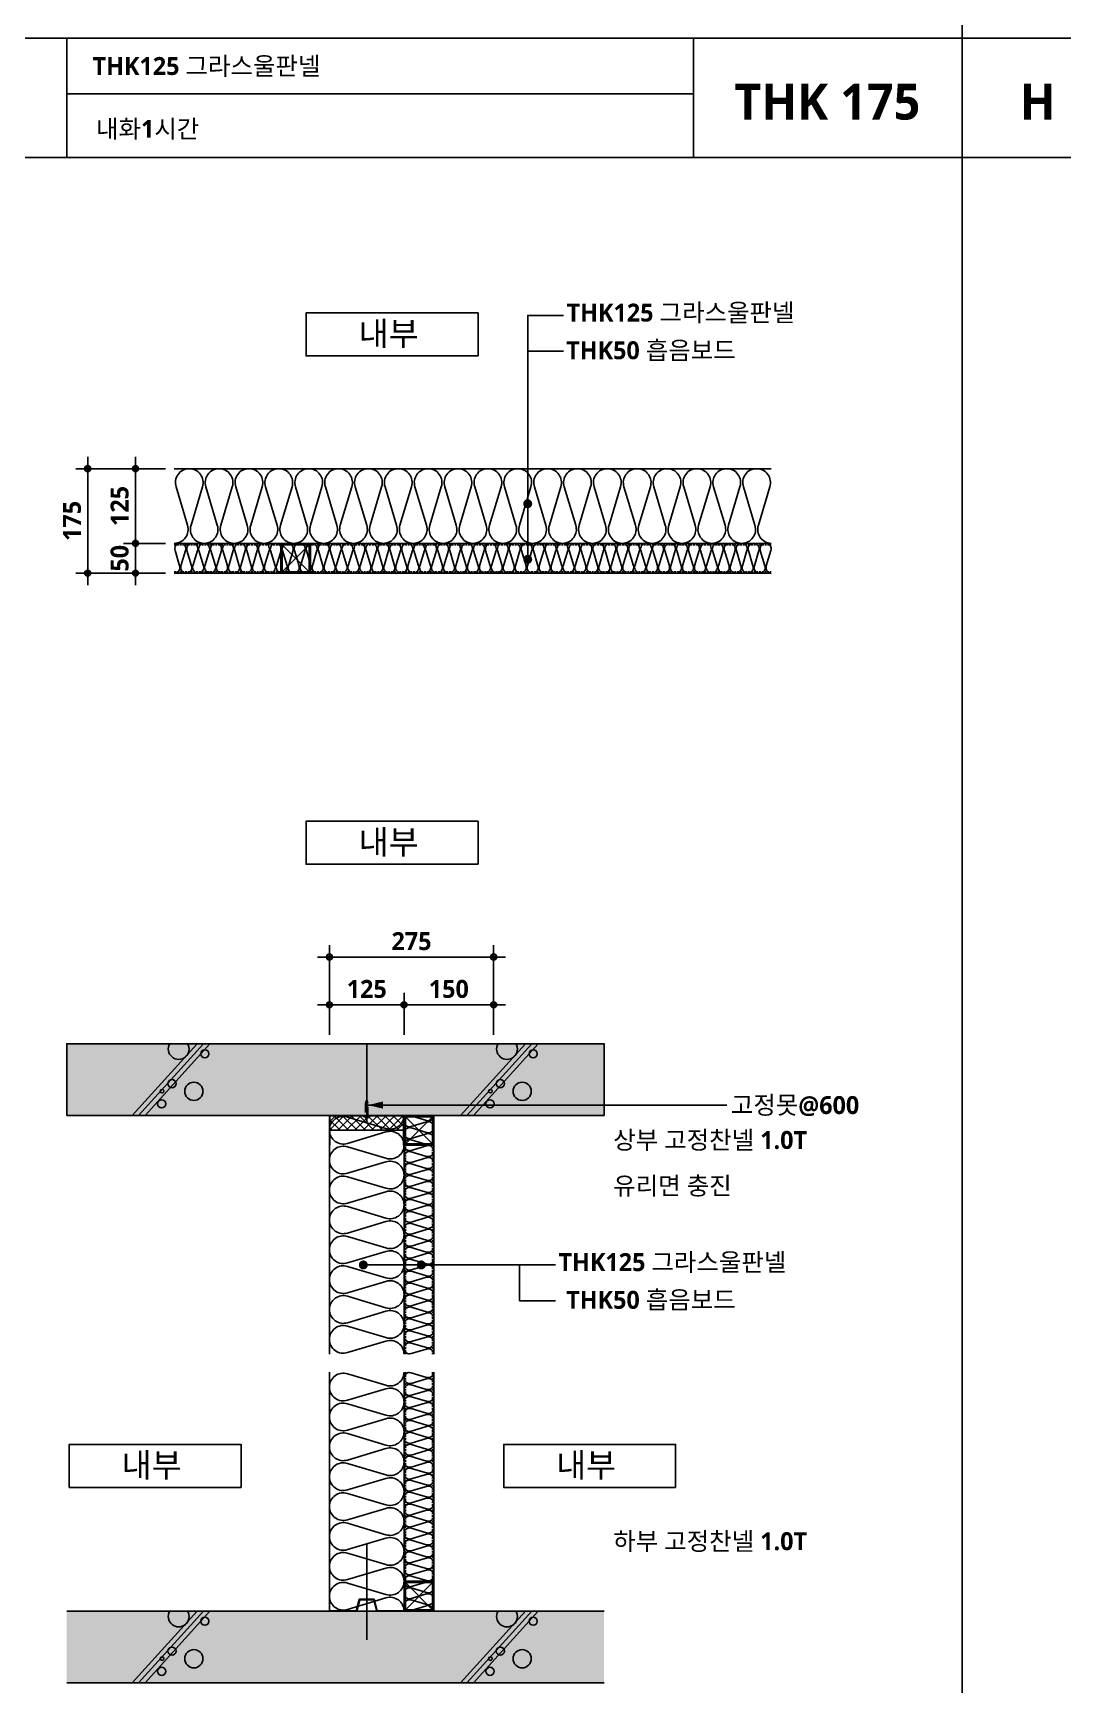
# Model space of a CAD drawing. Extents: x 200 to 24872, y 200 to 5740.
# Drawn here: x 3989 to 5714, y 200 to 2978 of the extents above; entities that cross this region are included whole.
import ezdxf
from ezdxf.enums import TextEntityAlignment as Align

# ---------------------------------------------------------------- set-up
doc = ezdxf.new("R2010")
doc.units = 0
doc.header["$LTSCALE"] = 10
doc.header["$MEASUREMENT"] = 0
doc.header["$PDSIZE"] = -2
doc.linetypes.add('CENTER', pattern=[32.5, 30, -1, 0.5, -1])
doc.linetypes.add('HID', pattern=[2.3, 1.5, -0.8])
doc.layers.get('0').update_dxf_attribs({"linetype": 'CONTINUOUS'})
doc.layers.get('Defpoints').update_dxf_attribs({"color": 143, "linetype": 'CONTINUOUS'})
for name, color, linetype in [('A-253', 253, 'CONTINUOUS'), ('A-ANNO-GRA1', 7, 'CONTINUOUS'), ('A-ANNO-LEAD', 4, 'CONTINUOUS'), ('A-ANNO-TEXT1', 7, 'CONTINUOUS'), ('A-CON', 2, 'CONTINUOUS'), ('A-DIM', 7, 'CONTINUOUS'), ('A-ELE9', 9, 'CONTINUOUS'), ('A-HAT', 8, 'CONTINUOUS'), ('A-insul', 251, 'CONTINUOUS'), ('A-LEADER', 7, 'CONTINUOUS'), ('A-ST-AXIS-BUB', 7, 'CONTINUOUS'), ('A-ST-AXIS-DIM', 7, 'CONTINUOUS'), ('A-STEEL', 7, 'CONTINUOUS'), ('A-WALL-GW', 4, 'CONTINUOUS'), ('CHAN', 3, 'CONTINUOUS'), ('G-AXIS-LINE-1', 1, 'CENTER'), ('HT', 8, 'CONTINUOUS'), ('나사못', 8, 'CONTINUOUS')]:
    doc.layers.add(name, color=color, linetype=linetype)
doc.layers.add('A-TEXT-DP', color=181, linetype='CONTINUOUS', plot=False)
doc.styles.add('2020음성 1차', font='NanumGothicBold.ttf')
doc.dimstyles.new('RI-DOT-150', dxfattribs={"dimscale": 150, "dimtxt": 3, "dimasz": 1, "dimexe": 2, "dimexo": 2, "dimgap": 1, "dimtad": 1, "dimdec": 0, "dimzin": 9, "dimdsep": 46, "dimtxsty": '2020음성 1차', "dimcen": 0, "dimclrd": 256, "dimclre": 256, "dimclrt": 3, "dimadec": 0, "dimazin": 0, "dimtm": 1e-09, "dimtfac": 1, "dimtdec": 0, "dimtix": 1, "dimtmove": 2, "dimatfit": 3, "dimfxl": 1.25, "dimtolj": 1, "dimtzin": 0, "dimlwd": -1, "dimlwe": -1, "dimarcsym": 0})

# ---------------------------------------------------------------- blocks, each defined once
blk = doc.blocks.new('222')
at = {"layer": 'HT'}
for p, q in [((9529.3, 4310.3), (9583.7, 4370.3)), ((9540.1, 4310.3), (9594.5, 4370.3))]:
    blk.add_line(p, q, dxfattribs=at)
at = {"layer": 'HT', "color": 4}
blk.add_line((9534.7, 4310.3), (9589.1, 4370.3), dxfattribs=at)
at = {"layer": 'HT'}
for centre, radius in [((9569.8, 4360.6), 3.41), ((9542.8, 4350.1), 7.63), ((9569.4, 4350), 1.53), ((9561.1, 4343.7), 3.41), ((9533.6, 4318.7), 3.41)]:
    blk.add_circle(centre, radius, dxfattribs=at)
blk.add_arc((9555.5, 4314.7), 8.7, 329.3752, 210.6248, dxfattribs=at)
blk = doc.blocks.new('각-50X50')
at = {"layer": 'A-STEEL', "color": 1}
for p, q in [((-45.4, 0), (0, 45.4)), ((-45.4, 45.4), (0, 0))]:
    blk.add_line(p, q, dxfattribs=at)
at = {"layer": 'A-STEEL'}
blk.add_lwpolyline([(-47.7, -2.3), (2.3, -2.3), (2.3, 47.7), (-47.7, 47.7)], close=True, dxfattribs=at)
at = {"layer": 'A-STEEL', "color": 251}
blk.add_lwpolyline([(-45.4, 0), (0, 0), (0, 45.4), (-45.4, 45.4)], close=True, dxfattribs=at)
blk = doc.blocks.new('DIMDOT')
at = {"layer": 'A-DIM', "color": 7, "linetype": 'Continuous'}
blk.add_line((-2, 0), (2, 0), dxfattribs=at)
for radius in [0.5, 0.25]:
    blk.add_circle((0, 0), radius, dxfattribs=at)
blk = doc.blocks.new('*D52')
at = {"layer": 'A-ST-AXIS-DIM'}
for p, q in [((4485, 1301.7), (4485, 1451.7)), ((4760, 1301.7), (4760, 1451.7)), ((4495, 1431.7), (4750, 1431.7))]:
    blk.add_line(p, q, dxfattribs=at)
at = {"layer": 'Defpoints', "color": 0}
for p in [(4760, 1431.7), (4485, 1286.7), (4760, 1286.7)]:
    blk.add_point(p, dxfattribs=at)
at = {"layer": 'A-ST-AXIS-DIM', "linetype": 'ByBlock', "xscale": 10, "yscale": 10, "zscale": 10, "rotation": 180}
blk.add_blockref('DIMDOT', (4485, 1431.7), dxfattribs=at)
at = {"layer": 'A-ST-AXIS-DIM', "linetype": 'ByBlock', "xscale": 10, "yscale": 10, "zscale": 10}
blk.add_blockref('DIMDOT', (4760, 1431.7), dxfattribs=at)
at = {"layer": 'A-ST-AXIS-DIM', "color": 3, "ltscale": 10, "insert": (4622.5, 1458.2), "char_height": 30, "attachment_point": 5, "style": '2020음성 1차'}
blk.add_mtext('\\A1;275', dxfattribs=at)
blk = doc.blocks.new('*D53')
at = {"layer": 'A-ST-AXIS-DIM'}
for p, q in [((4485, 1301.7), (4485, 1371.7)), ((4610, 1301.7), (4610, 1371.7)), ((4600, 1351.7), (4495, 1351.7))]:
    blk.add_line(p, q, dxfattribs=at)
at = {"layer": 'Defpoints', "color": 0}
for p in [(4485, 1351.7), (4485, 1286.7), (4610, 1286.7)]:
    blk.add_point(p, dxfattribs=at)
at = {"layer": 'A-ST-AXIS-DIM', "linetype": 'ByBlock', "xscale": 10, "yscale": 10, "zscale": 10, "rotation": 180}
blk.add_blockref('DIMDOT', (4485, 1351.7), dxfattribs=at)
at = {"layer": 'A-ST-AXIS-DIM', "linetype": 'ByBlock', "xscale": 10, "yscale": 10, "zscale": 10}
blk.add_blockref('DIMDOT', (4610, 1351.7), dxfattribs=at)
at = {"layer": 'A-ST-AXIS-DIM', "color": 3, "ltscale": 10, "insert": (4547.5, 1378.2), "char_height": 30, "attachment_point": 5, "style": '2020음성 1차'}
blk.add_mtext('\\A1;125', dxfattribs=at)
blk = doc.blocks.new('*D54')
at = {"layer": 'A-ST-AXIS-DIM'}
for p, q in [((4610, 1301.7), (4610, 1371.7)), ((4760, 1301.7), (4760, 1371.7)), ((4750, 1351.7), (4620, 1351.7))]:
    blk.add_line(p, q, dxfattribs=at)
at = {"layer": 'Defpoints', "color": 0}
for p in [(4610, 1351.7), (4610, 1286.7), (4760, 1286.7)]:
    blk.add_point(p, dxfattribs=at)
at = {"layer": 'A-ST-AXIS-DIM', "linetype": 'ByBlock', "xscale": 10, "yscale": 10, "zscale": 10, "rotation": 180}
blk.add_blockref('DIMDOT', (4610, 1351.7), dxfattribs=at)
at = {"layer": 'A-ST-AXIS-DIM', "linetype": 'ByBlock', "xscale": 10, "yscale": 10, "zscale": 10}
blk.add_blockref('DIMDOT', (4760, 1351.7), dxfattribs=at)
at = {"layer": 'A-ST-AXIS-DIM', "color": 3, "ltscale": 10, "insert": (4685, 1378.2), "char_height": 30, "attachment_point": 5, "style": '2020음성 1차'}
blk.add_mtext('\\A1;150', dxfattribs=at)
blk = doc.blocks.new('*D49')
at = {"layer": 'A-ST-AXIS-DIM'}
for p, q in [((4210.1, 2249.3), (4060.1, 2249.3)), ((4080.1, 2239.3), (4080.1, 2084.3)), ((4210.1, 2074.3), (4060.1, 2074.3))]:
    blk.add_line(p, q, dxfattribs=at)
at = {"layer": 'Defpoints', "color": 0}
for p in [(4225.1, 2249.3), (4080.1, 2074.3), (4225.1, 2074.3)]:
    blk.add_point(p, dxfattribs=at)
at = {"layer": 'A-ST-AXIS-DIM', "linetype": 'ByBlock', "xscale": 10, "yscale": 10, "zscale": 10}
for p, rotation in [((4080.1, 2249.3), 90), ((4080.1, 2074.3), 270)]:
    blk.add_blockref('DIMDOT', p, dxfattribs=dict(at, rotation=rotation))
at = {"layer": 'A-ST-AXIS-DIM', "color": 3, "ltscale": 10, "insert": (4053.8, 2161.8), "char_height": 30, "attachment_point": 5, "rotation": 90, "style": '2020음성 1차'}
blk.add_mtext('\\A1;175', dxfattribs=at)
blk = doc.blocks.new('*D50')
at = {"layer": 'A-ST-AXIS-DIM'}
for p, q in [((4210.1, 2249.3), (4140.1, 2249.3)), ((4160.1, 2134.3), (4160.1, 2239.3)), ((4210.1, 2124.3), (4140.1, 2124.3))]:
    blk.add_line(p, q, dxfattribs=at)
at = {"layer": 'Defpoints', "color": 0}
for p in [(4160.1, 2249.3), (4225.1, 2249.3), (4225.1, 2124.3)]:
    blk.add_point(p, dxfattribs=at)
at = {"layer": 'A-ST-AXIS-DIM', "linetype": 'ByBlock', "xscale": 10, "yscale": 10, "zscale": 10}
for p, rotation in [((4160.1, 2249.3), 90), ((4160.1, 2124.3), 270)]:
    blk.add_blockref('DIMDOT', p, dxfattribs=dict(at, rotation=rotation))
at = {"layer": 'A-ST-AXIS-DIM', "color": 3, "ltscale": 10, "insert": (4133.6, 2186.8), "char_height": 30, "attachment_point": 5, "rotation": 90, "style": '2020음성 1차'}
blk.add_mtext('\\A1;125', dxfattribs=at)
blk = doc.blocks.new('*D51')
at = {"layer": 'A-ST-AXIS-DIM'}
for p, q in [((4160.1, 2134.3), (4160.1, 2144.3)), ((4210.1, 2124.3), (4140.1, 2124.3)), ((4160.1, 2074.3), (4160.1, 2124.3)), ((4210.1, 2074.3), (4140.1, 2074.3)), ((4160.1, 2064.3), (4160.1, 2054.3))]:
    blk.add_line(p, q, dxfattribs=at)
at = {"layer": 'Defpoints', "color": 0}
for p in [(4160.1, 2124.3), (4225.1, 2124.3), (4225.1, 2074.3)]:
    blk.add_point(p, dxfattribs=at)
at = {"layer": 'A-ST-AXIS-DIM', "linetype": 'ByBlock', "xscale": 10, "yscale": 10, "zscale": 10}
for p, rotation in [((4160.1, 2124.3), 270), ((4160.1, 2074.3), 90)]:
    blk.add_blockref('DIMDOT', p, dxfattribs=dict(at, rotation=rotation))
at = {"layer": 'A-ST-AXIS-DIM', "color": 3, "ltscale": 10, "insert": (4133.6, 2099.3), "char_height": 30, "attachment_point": 5, "rotation": 90, "style": '2020음성 1차'}
blk.add_mtext('\\A1;50', dxfattribs=at)
blk = doc.blocks.new('SYM-DOT')
at = {"layer": 'A-LEADER', "const_width": 7.5}
blk.add_lwpolyline([(-7.1, 1.8, 1), (0.4, 1.8, 1)], format="xyb", close=True, dxfattribs=at)
blk = doc.blocks.new('나사못2')
at = {"layer": 'A-STEEL', "color": 1, "linetype": 'HID'}
blk.add_line((0, 10.6), (0, -34.6), dxfattribs=at)
at = {"layer": 'A-STEEL', "color": 8, "linetype": 'HID'}
blk.add_lwpolyline([(-6, 0), (6, 0), (6, 1), (-6, 1)], close=True, dxfattribs=at)
blk.add_lwpolyline([(-2, 0), (-2, -20.6), (0, -27), (2, -20.6), (2, 0)], dxfattribs=at)
blk.add_arc((0, -0.2), 4.08, 17.2018, 162.7982, dxfattribs=at)

msp = doc.modelspace()

# ---------------------------------------------------------------- hatches: boundary and pattern name
at = {"layer": 'A-253'}
h = msp.add_hatch(color=256, dxfattribs=at)
h.dxf.hatch_style = 1
h.paths.add_polyline_path([(4045, 1166.7), (4945, 1166.7), (4945, 1286.7), (4045, 1286.7)])
h = msp.add_hatch(color=256, dxfattribs=at)
h.dxf.hatch_style = 1
h.paths.add_polyline_path([(4045, 336.7), (4945, 336.7), (4945, 216.7), (4045, 216.7)])
at = {"layer": 'A-HAT'}
h = msp.add_hatch(dxfattribs=at)
h.set_pattern_fill('ANSI37', color=256, scale=10)
h.set_pattern_definition([(45, (-220457.928, -93354.123), (-7.0710678, 7.0710678), []), (135, (-220457.928, -93354.123), (-7.0710678, -7.0710678), [])])
h.paths.add_polyline_path([(4609.2, 1141.7), (4609.2, 1165.9), (4485.8, 1165.9), (4485.8, 1141.7)])

# ---------------------------------------------------------------- linework, layer by layer
at = {"layer": 'A-ANNO-GRA1'}
for p, q in [((5545, 200), (5545, 5733.3)), ((200, 2970), (7295, 2970)), ((4045, 2770), (4045, 2970)), ((5095, 2770), (5095, 2970)), ((4045, 2876.7), (5095, 2876.7)), ((200, 2770), (7295, 2770))]:
    msp.add_line(p, q, dxfattribs=at)
at = {"layer": 'A-ANNO-LEAD'}
for p, q in [((4877.2, 2445.9), (4817.2, 2445.9)), ((4547.5, 1183.9), (5150.7, 1183.9)), ((4803.6, 856.3), (4803.6, 916.3)), ((4863.6, 856.3), (4803.6, 856.3))]:
    msp.add_line(p, q, dxfattribs=at)
for points in [[(4817.2, 2093.8), (4817.2, 2505.9), (4877.2, 2505.9)], [(4537.9, 916.3), (4811.4, 916.3), (4863.6, 916.3)]]:
    msp.add_lwpolyline(points, dxfattribs=at)
for points in [[(4549.5, 1183.9, 0, 12, 0), (4574.7, 1183.9, 0, 0, 0)], [(4534.4, 1144.7, 0, 12, 0), (4546.7, 1122.7, 0, 0, 0), (4588.4, 1048.8, 0, 0, 0), (4928.6, 1048.8, 0, 0, 0)], [(4610, 1125.5, 0, 12, 0), (4635.2, 1125.5, 0, 0, 0), (4953.6, 1125.5, 0, 0, 0)], [(4547.1, 353.2, 0, 12, 0), (4559.4, 375.2, 0, 0, 0), (4601.1, 449.2, 0, 0, 0), (4928.6, 449.2, 0, 0, 0)]]:
    msp.add_lwpolyline(points, format="xyseb", dxfattribs=at)
at = {"layer": 'A-CON'}
for p, q in [((4045, 1166.7), (4945, 1166.7)), ((4045, 336.7), (4945, 336.7))]:
    msp.add_line(p, q, dxfattribs=at)
at = {"layer": 'A-ELE9'}
for p, q in [((5225.1, 2074.3), (4225.1, 2074.3)), ((4660, 766.7), (4660, 1166.7)), ((4660, 336.7), (4660, 736.7))]:
    msp.add_line(p, q, dxfattribs=at)
at = {"layer": 'A-insul'}
for points in [[(4225.1, 2124.3, 0.509267), (4225.1, 2124.3, 0.509267), (4247.2, 2154.6), (4228.1, 2219, -0.509267), (4250.1, 2249.3, -0.509267), (4272.2, 2219), (4253.1, 2154.6, 0.509267), (4275.1, 2124.3, 0.509267), (4297.2, 2154.6), (4278.1, 2219, -0.509267), (4300.2, 2249.3, -0.509267), (4322.2, 2219), (4303.1, 2154.6, 0.509267), (4325.2, 2124.3, 0.509267), (4347.3, 2154.6), (4328.1, 2219, -0.509267), (4350.2, 2249.3, -0.509267), (4372.3, 2219), (4353.1, 2154.6, 0.509267), (4375.2, 2124.3, 0.509267), (4397.3, 2154.6), (4378.1, 2219, -0.509267), (4400.2, 2249.3, -0.509267), (4422.3, 2219), (4403.1, 2154.6, 0.509267), (4425.2, 2124.3, 0.509267), (4447.3, 2154.6), (4428.2, 2219, -0.509267), (4450.2, 2249.3, -0.509267), (4472.3, 2219), (4453.2, 2154.6, 0.509267), (4475.2, 2124.3, 0.509267), (4497.3, 2154.6), (4478.2, 2219, -0.509267), (4500.3, 2249.3, -0.509267), (4522.3, 2219), (4503.2, 2154.6, 0.509267), (4525.3, 2124.3, 0.509267), (4547.4, 2154.6), (4528.2, 2219, -0.509267), (4550.3, 2249.3, -0.509267), (4572.4, 2219), (4553.2, 2154.6, 0.509267), (4575.3, 2124.3, 0.509267), (4597.4, 2154.6), (4578.2, 2219, -0.509267), (4600.3, 2249.3, -0.509267), (4622.4, 2219), (4603.2, 2154.6, 0.509267), (4625.3, 2124.3, 0.509267), (4647.4, 2154.6), (4628.3, 2219, -0.509267), (4650.3, 2249.3, -0.509267), (4672.4, 2219), (4653.3, 2154.6, 0.509267), (4675.3, 2124.3, 0.509267), (4697.4, 2154.6), (4678.3, 2219, -0.509267), (4700.4, 2249.3, -0.509267), (4722.4, 2219), (4703.3, 2154.6, 0.509267), (4725.4, 2124.3, 0.509267), (4747.5, 2154.6), (4728.3, 2219, -0.509267), (4750.4, 2249.3, -0.509267), (4772.5, 2219), (4753.3, 2154.6, 0.509267), (4775.4, 2124.3, 0.509267), (4797.5, 2154.6), (4778.3, 2219, -0.509267), (4800.4, 2249.3, -0.509267), (4822.5, 2219), (4803.3, 2154.6, 0.509267), (4825.4, 2124.3, 0.509267), (4847.5, 2154.6), (4828.4, 2219, -0.509267), (4850.4, 2249.3, -0.509267), (4872.5, 2219), (4853.4, 2154.6, 0.509267), (4875.4, 2124.3, 0.509267), (4897.5, 2154.6), (4878.4, 2219, -0.509267), (4900.5, 2249.3, -0.509267), (4922.5, 2219), (4903.4, 2154.6, 0.509267), (4925.5, 2124.3, 0.509267), (4947.6, 2154.6), (4928.4, 2219, -0.509267), (4950.5, 2249.3, -0.509267), (4972.6, 2219), (4953.4, 2154.6, 0.509267), (4975.5, 2124.3, 0.509267), (4997.6, 2154.6), (4978.4, 2219, -0.509267), (5000.5, 2249.3, -0.509267), (5022.6, 2219), (5003.4, 2154.6, 0.509267), (5025.5, 2124.3, 0.509267), (5047.6, 2154.6), (5028.5, 2219, -0.509267), (5050.5, 2249.3, -0.509267), (5072.6, 2219), (5053.5, 2154.6, 0.509267), (5075.5, 2124.3, 0.509267), (5097.6, 2154.6), (5078.5, 2219, -0.509267), (5100.6, 2249.3, -0.509267), (5122.6, 2219), (5103.5, 2154.6, 0.509267), (5125.6, 2124.3, 0.509267), (5147.7, 2154.6), (5128.5, 2219, -0.509267), (5150.6, 2249.3, -0.509267), (5172.7, 2219), (5153.5, 2154.6, 0.509267), (5175.6, 2124.3, 0.509267), (5197.7, 2154.6), (5178.5, 2219, -0.509267), (5200.6, 2249.3, -0.509267), (5222.7, 2219), (5203.5, 2154.6, 0.502493), (5225.1, 2124.3)], [(4228.4, 2211.8), (4228.4, 2211.8, -0.001044), (4228.4, 2211.8)], [(4225.1, 2074.3, 0.509267), (4225.1, 2074.3, 0.509267), (4234, 2086.4), (4226.3, 2112.2, -0.509267), (4235.1, 2124.3, -0.509267), (4244, 2112.2), (4236.3, 2086.4, 0.509267), (4245.1, 2074.3, 0.509267), (4254, 2086.4), (4246.3, 2112.2, -0.509267), (4255.1, 2124.3, -0.509267), (4264, 2112.2), (4256.3, 2086.4, 0.509267), (4265.1, 2074.3, 0.509267), (4274, 2086.4), (4266.3, 2112.2, -0.509267), (4275.2, 2124.3, -0.509267), (4284, 2112.2), (4276.3, 2086.4, 0.509267), (4285.2, 2074.3, 0.509267), (4294, 2086.4), (4286.3, 2112.2, -0.509267), (4295.2, 2124.3, -0.509267), (4304, 2112.2), (4296.3, 2086.4, 0.509267), (4305.2, 2074.3, 0.509267), (4314, 2086.4), (4306.3, 2112.2, -0.509267), (4315.2, 2124.3, -0.509267), (4324, 2112.2), (4316.3, 2086.4, 0.509267), (4325.2, 2074.3, 0.509267), (4334, 2086.4), (4326.4, 2112.2, -0.509267), (4335.2, 2124.3, -0.509267), (4344, 2112.2), (4336.4, 2086.4, 0.509267), (4345.2, 2074.3, 0.509267), (4354, 2086.4), (4346.4, 2112.2, -0.509267), (4355.2, 2124.3, -0.509267), (4364, 2112.2), (4356.4, 2086.4, 0.509267), (4365.2, 2074.3, 0.509267), (4374, 2086.4), (4366.4, 2112.2, -0.509267), (4375.2, 2124.3, -0.509267), (4384, 2112.2), (4376.4, 2086.4, 0.509267), (4385.2, 2074.3, 0.509267), (4394, 2086.4), (4386.4, 2112.2, -0.509267), (4395.2, 2124.3, -0.509267), (4404, 2112.2), (4396.4, 2086.4, 0.509267), (4405.2, 2074.3, 0.509267), (4414.1, 2086.4), (4406.4, 2112.2, -0.509267), (4415.2, 2124.3, -0.509267), (4424.1, 2112.2), (4416.4, 2086.4, 0.509267), (4425.2, 2074.3, 0.509267), (4434.1, 2086.4), (4426.4, 2112.2, -0.509267), (4435.2, 2124.3, -0.509267), (4444.1, 2112.2), (4436.4, 2086.4, 0.509267), (4445.2, 2074.3, 0.509267), (4454.1, 2086.4), (4446.4, 2112.2, -0.509267), (4455.2, 2124.3, -0.509267), (4464.1, 2112.2), (4456.4, 2086.4, 0.509267), (4465.2, 2074.3, 0.509267), (4474.1, 2086.4), (4466.4, 2112.2, -0.509267), (4475.3, 2124.3, -0.509267), (4484.1, 2112.2), (4476.4, 2086.4, 0.509267), (4485.3, 2074.3, 0.509267), (4494.1, 2086.4), (4486.4, 2112.2, -0.509267), (4495.3, 2124.3, -0.509267), (4504.1, 2112.2), (4496.4, 2086.4, 0.509267), (4505.3, 2074.3, 0.509267), (4514.1, 2086.4), (4506.4, 2112.2, -0.509267), (4515.3, 2124.3, -0.509267), (4524.1, 2112.2), (4516.4, 2086.4, 0.509267), (4525.3, 2074.3, 0.509267), (4534.1, 2086.4), (4526.5, 2112.2, -0.509267), (4535.3, 2124.3, -0.509267), (4544.1, 2112.2), (4536.5, 2086.4, 0.509267), (4545.3, 2074.3, 0.509267), (4554.1, 2086.4), (4546.5, 2112.2, -0.509267), (4555.3, 2124.3, -0.509267), (4564.1, 2112.2), (4556.5, 2086.4, 0.509267), (4565.3, 2074.3, 0.509267), (4574.1, 2086.4), (4566.5, 2112.2, -0.509267), (4575.3, 2124.3, -0.509267), (4584.1, 2112.2), (4576.5, 2086.4, 0.509267), (4585.3, 2074.3, 0.509267), (4594.1, 2086.4), (4586.5, 2112.2, -0.509267), (4595.3, 2124.3, -0.509267), (4604.1, 2112.2), (4596.5, 2086.4, 0.509267), (4605.3, 2074.3, 0.509267), (4614.2, 2086.4), (4606.5, 2112.2, -0.509267), (4615.3, 2124.3, -0.509267), (4624.2, 2112.2), (4616.5, 2086.4, 0.509267), (4625.3, 2074.3, 0.509267), (4634.2, 2086.4), (4626.5, 2112.2, -0.509267), (4635.3, 2124.3, -0.509267), (4644.2, 2112.2), (4636.5, 2086.4, 0.509267), (4645.3, 2074.3, 0.509267), (4654.2, 2086.4), (4646.5, 2112.2, -0.509267), (4655.3, 2124.3, -0.509267), (4664.2, 2112.2), (4656.5, 2086.4, 0.509267), (4665.3, 2074.3, 0.509267), (4674.2, 2086.4), (4666.5, 2112.2, -0.509267), (4675.4, 2124.3, -0.509267), (4684.2, 2112.2), (4676.5, 2086.4, 0.509267), (4685.4, 2074.3, 0.509267), (4694.2, 2086.4), (4686.5, 2112.2, -0.509267), (4695.4, 2124.3, -0.509267), (4704.2, 2112.2), (4696.5, 2086.4, 0.509267), (4705.4, 2074.3, 0.509267), (4714.2, 2086.4), (4706.5, 2112.2, -0.509267), (4715.4, 2124.3, -0.509267), (4724.2, 2112.2), (4716.5, 2086.4, 0.509267), (4725.4, 2074.3, 0.509267), (4734.2, 2086.4), (4726.6, 2112.2, -0.509267), (4735.4, 2124.3, -0.509267), (4744.2, 2112.2), (4736.6, 2086.4, 0.509267), (4745.4, 2074.3, 0.509267), (4754.2, 2086.4), (4746.6, 2112.2, -0.509267), (4755.4, 2124.3, -0.509267), (4764.2, 2112.2), (4756.6, 2086.4, 0.509267), (4765.4, 2074.3, 0.509267), (4774.2, 2086.4), (4766.6, 2112.2, -0.509267), (4775.4, 2124.3, -0.509267), (4784.2, 2112.2), (4776.6, 2086.4, 0.509267), (4785.4, 2074.3, 0.509267), (4794.2, 2086.4), (4786.6, 2112.2, -0.509267), (4795.4, 2124.3, -0.509267), (4804.2, 2112.2), (4796.6, 2086.4, 0.509267), (4805.4, 2074.3, 0.509267), (4814.3, 2086.4), (4806.6, 2112.2, -0.509267), (4815.4, 2124.3, -0.509267), (4824.3, 2112.2), (4816.6, 2086.4, 0.509267), (4825.4, 2074.3, 0.509267), (4834.3, 2086.4), (4826.6, 2112.2, -0.509267), (4835.4, 2124.3, -0.509267), (4844.3, 2112.2), (4836.6, 2086.4, 0.509267), (4845.4, 2074.3, 0.509267), (4854.3, 2086.4), (4846.6, 2112.2, -0.509267), (4855.4, 2124.3, -0.509267), (4864.3, 2112.2), (4856.6, 2086.4, 0.509267), (4865.4, 2074.3, 0.509267), (4874.3, 2086.4), (4866.6, 2112.2, -0.509267), (4875.5, 2124.3, -0.509267), (4884.3, 2112.2), (4876.6, 2086.4, 0.509267), (4885.5, 2074.3, 0.509267), (4894.3, 2086.4), (4886.6, 2112.2, -0.509267), (4895.5, 2124.3, -0.509267), (4904.3, 2112.2), (4896.6, 2086.4, 0.509267), (4905.5, 2074.3, 0.509267), (4914.3, 2086.4), (4906.6, 2112.2, -0.509267), (4915.5, 2124.3, -0.509267), (4924.3, 2112.2), (4916.6, 2086.4, 0.509267), (4925.5, 2074.3, 0.509267), (4934.3, 2086.4), (4926.7, 2112.2, -0.509267), (4935.5, 2124.3, -0.509267), (4944.3, 2112.2), (4936.7, 2086.4, 0.509267), (4945.5, 2074.3, 0.509267), (4954.3, 2086.4), (4946.7, 2112.2, -0.509267), (4955.5, 2124.3, -0.509267), (4964.3, 2112.2), (4956.7, 2086.4, 0.509267), (4965.5, 2074.3, 0.509267), (4974.3, 2086.4), (4966.7, 2112.2, -0.509267), (4975.5, 2124.3, -0.509267), (4984.3, 2112.2), (4976.7, 2086.4, 0.509267), (4985.5, 2074.3, 0.509267), (4994.3, 2086.4), (4986.7, 2112.2, -0.509267), (4995.5, 2124.3, -0.509267), (5004.3, 2112.2), (4996.7, 2086.4, 0.509267), (5005.5, 2074.3, 0.509267), (5014.4, 2086.4), (5006.7, 2112.2, -0.509267), (5015.5, 2124.3, -0.509267), (5024.4, 2112.2), (5016.7, 2086.4, 0.509267), (5025.5, 2074.3, 0.509267), (5034.4, 2086.4), (5026.7, 2112.2, -0.509267), (5035.5, 2124.3, -0.509267), (5044.4, 2112.2), (5036.7, 2086.4, 0.509267), (5045.5, 2074.3, 0.509267), (5054.4, 2086.4), (5046.7, 2112.2, -0.509267), (5055.5, 2124.3, -0.509267), (5064.4, 2112.2), (5056.7, 2086.4, 0.509267), (5065.5, 2074.3, 0.509267), (5074.4, 2086.4), (5066.7, 2112.2, -0.509267), (5075.6, 2124.3, -0.509267), (5084.4, 2112.2), (5076.7, 2086.4, 0.509267), (5085.6, 2074.3, 0.509267), (5094.4, 2086.4), (5086.7, 2112.2, -0.509267), (5095.6, 2124.3, -0.509267), (5104.4, 2112.2), (5096.7, 2086.4, 0.509267), (5105.6, 2074.3, 0.509267), (5114.4, 2086.4), (5106.7, 2112.2, -0.509267), (5115.6, 2124.3, -0.509267), (5124.4, 2112.2), (5116.7, 2086.4, 0.509267), (5125.6, 2074.3, 0.509267), (5134.4, 2086.4), (5126.8, 2112.2, -0.509267), (5135.6, 2124.3, -0.509267), (5144.4, 2112.2), (5136.8, 2086.4, 0.509267), (5145.6, 2074.3, 0.509267), (5154.4, 2086.4), (5146.8, 2112.2, -0.509267), (5155.6, 2124.3, -0.509267), (5164.4, 2112.2), (5156.8, 2086.4, 0.509267), (5165.6, 2074.3, 0.509267), (5174.4, 2086.4), (5166.8, 2112.2, -0.509267), (5175.6, 2124.3, -0.509267), (5184.4, 2112.2), (5176.8, 2086.4, 0.509267), (5185.6, 2074.3, 0.509267), (5194.4, 2086.4), (5186.8, 2112.2, -0.509267), (5195.6, 2124.3, -0.509267), (5204.4, 2112.2), (5196.8, 2086.4, 0.509267), (5205.6, 2074.3, 0.509267), (5214.5, 2086.4), (5206.8, 2112.2, -0.509267), (5215.6, 2124.3, -0.509267), (5224.5, 2112.2), (5216.8, 2086.4, 0.492393), (5225.1, 2074.3)], [(4250.1, 1986.8, -0.000004), (4250.1, 1986.8)], [(4610, 766.7, 0.509267), (4610, 766.7, 0.509267), (4579.7, 788.8), (4515.3, 769.6, -0.509267), (4485, 791.7, -0.509267), (4515.3, 813.8), (4579.7, 794.6, 0.509267), (4610, 816.7, 0.509267), (4579.7, 838.8), (4515.3, 819.6, -0.509267), (4485, 841.7, -0.509267), (4515.3, 863.8), (4579.7, 844.6, 0.509267), (4610, 866.7, 0.509267), (4579.7, 888.8), (4515.3, 869.7, -0.509267), (4485, 891.7, -0.509267), (4515.3, 913.8), (4579.7, 894.7, 0.509267), (4610, 916.7, 0.509267), (4579.7, 938.8), (4515.3, 919.7, -0.509267), (4485, 941.8, -0.509267), (4515.3, 963.8), (4579.7, 944.7, 0.509267), (4610, 966.8, 0.509267), (4579.7, 988.9), (4515.3, 969.7, -0.509267), (4485, 991.8, -0.509267), (4515.3, 1013.9), (4579.7, 994.7, 0.509267), (4610, 1016.8, 0.509267), (4579.7, 1038.9), (4515.3, 1019.7, -0.509267), (4485, 1041.8, -0.509267), (4515.3, 1063.9), (4579.7, 1044.7, 0.509267), (4610, 1066.8, 0.509267), (4579.7, 1088.9), (4515.3, 1069.8, -0.509267), (4485, 1091.8, -0.509267), (4515.3, 1113.9), (4579.7, 1094.8, 0.509267), (4610, 1116.8, 0.509267), (4579.7, 1138.9), (4515.3, 1119.8, -0.509267), (4485, 1141.9, -0.509267), (4515.3, 1163.9), (4579.7, 1144.8, 0.506553), (4610, 1166.7)], [(4660, 766.7, 0.509267), (4660, 766.7, 0.509267), (4647.8, 775.5), (4622.1, 767.9, -0.509267), (4610, 776.7, -0.509267), (4622.1, 785.5), (4647.8, 777.9, 0.509267), (4660, 786.7, 0.509267), (4647.8, 795.5), (4622.1, 787.9, -0.509267), (4610, 796.7, -0.509267), (4622.1, 805.5), (4647.8, 797.9, 0.509267), (4660, 806.7, 0.509267), (4647.8, 815.5), (4622.1, 807.9, -0.509267), (4610, 816.7, -0.509267), (4622.1, 825.5), (4647.8, 817.9, 0.509267), (4660, 826.7, 0.509267), (4647.8, 835.5), (4622.1, 827.9, -0.509267), (4610, 836.7, -0.509267), (4622.1, 845.5), (4647.8, 837.9, 0.509267), (4660, 846.7, 0.509267), (4647.8, 855.6), (4622.1, 847.9, -0.509267), (4610, 856.7, -0.509267), (4622.1, 865.6), (4647.8, 857.9, 0.509267), (4660, 866.7, 0.509267), (4647.8, 875.6), (4622.1, 867.9, -0.509267), (4610, 876.7, -0.509267), (4622.1, 885.6), (4647.8, 877.9, 0.509267), (4660, 886.7, 0.509267), (4647.8, 895.6), (4622.1, 887.9, -0.509267), (4610, 896.7, -0.509267), (4622.1, 905.6), (4647.8, 897.9, 0.509267), (4660, 906.7, 0.509267), (4647.8, 915.6), (4622.1, 907.9, -0.509267), (4610, 916.8, -0.509267), (4622.1, 925.6), (4647.8, 917.9, 0.509267), (4660, 926.8, 0.509267), (4647.8, 935.6), (4622.1, 927.9, -0.509267), (4610, 936.8, -0.509267), (4622.1, 945.6), (4647.8, 937.9, 0.509267), (4660, 946.8, 0.509267), (4647.8, 955.6), (4622.1, 947.9, -0.509267), (4610, 956.8, -0.509267), (4622.1, 965.6), (4647.8, 957.9, 0.509267), (4660, 966.8, 0.509267), (4647.8, 975.6), (4622.1, 968, -0.509267), (4610, 976.8, -0.509267), (4622.1, 985.6), (4647.8, 978, 0.509267), (4660, 986.8, 0.509267), (4647.8, 995.6), (4622.1, 988, -0.509267), (4610, 996.8, -0.509267), (4622.1, 1005.6), (4647.8, 998, 0.509267), (4660, 1006.8, 0.509267), (4647.8, 1015.6), (4622.1, 1008, -0.509267), (4610, 1016.8, -0.509267), (4622.1, 1025.6), (4647.8, 1018, 0.509267), (4660, 1026.8, 0.509267), (4647.8, 1035.6), (4622.1, 1028, -0.509267), (4610, 1036.8, -0.509267), (4622.1, 1045.6), (4647.8, 1038, 0.509267), (4660, 1046.8, 0.509267), (4647.8, 1055.7), (4622.1, 1048, -0.509267), (4610, 1056.8, -0.509267), (4622.1, 1065.7), (4647.8, 1058, 0.509267), (4660, 1066.8, 0.509267), (4647.8, 1075.7), (4622.1, 1068, -0.509267), (4610, 1076.8, -0.509267), (4622.1, 1085.7), (4647.8, 1078, 0.509267), (4660, 1086.8, 0.509267), (4647.8, 1095.7), (4622.1, 1088, -0.509267), (4610, 1096.8, -0.509267), (4622.1, 1105.7), (4647.8, 1098, 0.509267), (4660, 1106.8, 0.509267), (4647.8, 1115.7), (4622.1, 1108, -0.509267), (4610, 1116.9, -0.509267), (4622.1, 1125.7), (4647.8, 1118, 0.509267), (4660, 1126.9, 0.509267), (4647.8, 1135.7), (4622.1, 1128, -0.509267), (4610, 1136.9, -0.509267), (4622.1, 1145.7), (4647.8, 1138, 0.509267), (4660, 1146.9, 0.509267), (4647.8, 1155.7), (4622.1, 1148, -0.509267), (4610, 1156.9, -0.509267), (4622.1, 1165.7), (4647.8, 1158, 0.502493), (4660, 1166.7)], [(4610, 336.7, 0.509267), (4610, 336.7, 0.509267), (4579.7, 358.8), (4515.3, 339.6, -0.509267), (4485, 361.7, -0.509267), (4515.3, 383.8), (4579.7, 364.6, 0.509267), (4610, 386.7, 0.509267), (4579.7, 408.8), (4515.3, 389.6, -0.509267), (4485, 411.7, -0.509267), (4515.3, 433.8), (4579.7, 414.6, 0.509267), (4610, 436.7, 0.509267), (4579.7, 458.8), (4515.3, 439.7, -0.509267), (4485, 461.7, -0.509267), (4515.3, 483.8), (4579.7, 464.7, 0.509267), (4610, 486.7, 0.509267), (4579.7, 508.8), (4515.3, 489.7, -0.509267), (4485, 511.8, -0.509267), (4515.3, 533.8), (4579.7, 514.7, 0.509267), (4610, 536.8, 0.509267), (4579.7, 558.9), (4515.3, 539.7, -0.509267), (4485, 561.8, -0.509267), (4515.3, 583.9), (4579.7, 564.7, 0.509267), (4610, 586.8, 0.509267), (4579.7, 608.9), (4515.3, 589.7, -0.509267), (4485, 611.8, -0.509267), (4515.3, 633.9), (4579.7, 614.7, 0.509267), (4610, 636.8, 0.509267), (4579.7, 658.9), (4515.3, 639.8, -0.509267), (4485, 661.8, -0.509267), (4515.3, 683.9), (4579.7, 664.8, 0.509267), (4610, 686.8, 0.509267), (4579.7, 708.9), (4515.3, 689.8, -0.509267), (4485, 711.9, -0.509267), (4515.3, 733.9), (4579.7, 714.8, 0.506553), (4610, 736.7)], [(4660, 336.7, 0.509267), (4660, 336.7, 0.509267), (4647.8, 345.5), (4622.1, 337.9, -0.509267), (4610, 346.7, -0.509267), (4622.1, 355.5), (4647.8, 347.9, 0.509267), (4660, 356.7, 0.509267), (4647.8, 365.5), (4622.1, 357.9, -0.509267), (4610, 366.7, -0.509267), (4622.1, 375.5), (4647.8, 367.9, 0.509267), (4660, 376.7, 0.509267), (4647.8, 385.5), (4622.1, 377.9, -0.509267), (4610, 386.7, -0.509267), (4622.1, 395.5), (4647.8, 387.9, 0.509267), (4660, 396.7, 0.509267), (4647.8, 405.5), (4622.1, 397.9, -0.509267), (4610, 406.7, -0.509267), (4622.1, 415.5), (4647.8, 407.9, 0.509267), (4660, 416.7, 0.509267), (4647.8, 425.6), (4622.1, 417.9, -0.509267), (4610, 426.7, -0.509267), (4622.1, 435.6), (4647.8, 427.9, 0.509267), (4660, 436.7, 0.509267), (4647.8, 445.6), (4622.1, 437.9, -0.509267), (4610, 446.7, -0.509267), (4622.1, 455.6), (4647.8, 447.9, 0.509267), (4660, 456.7, 0.509267), (4647.8, 465.6), (4622.1, 457.9, -0.509267), (4610, 466.7, -0.509267), (4622.1, 475.6), (4647.8, 467.9, 0.509267), (4660, 476.7, 0.509267), (4647.8, 485.6), (4622.1, 477.9, -0.509267), (4610, 486.8, -0.509267), (4622.1, 495.6), (4647.8, 487.9, 0.509267), (4660, 496.8, 0.509267), (4647.8, 505.6), (4622.1, 497.9, -0.509267), (4610, 506.8, -0.509267), (4622.1, 515.6), (4647.8, 507.9, 0.509267), (4660, 516.8, 0.509267), (4647.8, 525.6), (4622.1, 517.9, -0.509267), (4610, 526.8, -0.509267), (4622.1, 535.6), (4647.8, 527.9, 0.509267), (4660, 536.8, 0.509267), (4647.8, 545.6), (4622.1, 538, -0.509267), (4610, 546.8, -0.509267), (4622.1, 555.6), (4647.8, 548, 0.509267), (4660, 556.8, 0.509267), (4647.8, 565.6), (4622.1, 558, -0.509267), (4610, 566.8, -0.509267), (4622.1, 575.6), (4647.8, 568, 0.509267), (4660, 576.8, 0.509267), (4647.8, 585.6), (4622.1, 578, -0.509267), (4610, 586.8, -0.509267), (4622.1, 595.6), (4647.8, 588, 0.509267), (4660, 596.8, 0.509267), (4647.8, 605.6), (4622.1, 598, -0.509267), (4610, 606.8, -0.509267), (4622.1, 615.6), (4647.8, 608, 0.509267), (4660, 616.8, 0.509267), (4647.8, 625.7), (4622.1, 618, -0.509267), (4610, 626.8, -0.509267), (4622.1, 635.7), (4647.8, 628, 0.509267), (4660, 636.8, 0.509267), (4647.8, 645.7), (4622.1, 638, -0.509267), (4610, 646.8, -0.509267), (4622.1, 655.7), (4647.8, 648, 0.509267), (4660, 656.8, 0.509267), (4647.8, 665.7), (4622.1, 658, -0.509267), (4610, 666.8, -0.509267), (4622.1, 675.7), (4647.8, 668, 0.509267), (4660, 676.8, 0.509267), (4647.8, 685.7), (4622.1, 678, -0.509267), (4610, 686.9, -0.509267), (4622.1, 695.7), (4647.8, 688, 0.509267), (4660, 696.9, 0.509267), (4647.8, 705.7), (4622.1, 698, -0.509267), (4610, 706.9, -0.509267), (4622.1, 715.7), (4647.8, 708, 0.509267), (4660, 716.9, 0.509267), (4647.8, 725.7), (4622.1, 718, -0.509267), (4610, 726.9, -0.509267), (4622.1, 735.7), (4647.8, 728, 0.502493), (4660, 736.7)]]:
    msp.add_lwpolyline(points, format="xyb", dxfattribs=at)
at = {"layer": 'A-ST-AXIS-BUB'}
for points in [[(4734, 2438), (4446, 2438), (4446, 2510), (4734, 2510)], [(4734, 1587), (4446, 1587), (4446, 1659), (4734, 1659)], [(4337, 543.9), (4049, 543.9), (4049, 615.9), (4337, 615.9)], [(5065, 543.9), (4777, 543.9), (4777, 615.9), (5065, 615.9)]]:
    msp.add_lwpolyline(points, close=True, dxfattribs=at)
at = {"layer": 'A-STEEL', "linetype": 'HID', "ltscale": 0.2}
for p, q in [((4225.1, 2122), (5225.1, 2122)), ((4225.1, 2076.6), (5225.1, 2076.6)), ((4612.3, 1119), (4612.3, 766.7)), ((4657.7, 1119), (4657.7, 766.7)), ((4612.3, 736.7), (4612.3, 384.4)), ((4657.7, 736.7), (4657.7, 384.4))]:
    msp.add_line(p, q, dxfattribs=at)
at = {"layer": 'A-TEXT-DP'}
msp.add_line((4045, 216.7), (4945, 216.7), dxfattribs=at)
msp.add_lwpolyline([(4945, 1166.7), (4945, 1286.7), (4045, 1286.7), (4045, 1166.7)], dxfattribs=at)
at = {"layer": 'A-WALL-GW'}
for p, q in [((5225.1, 2249.3), (4225.1, 2249.3)), ((5225.1, 2124.3), (4225.1, 2124.3)), ((4485, 766.7), (4485, 1166.7)), ((4485.8, 1141.7), (4609.2, 1141.7)), ((4610, 766.7), (4610, 1141.7)), ((4485, 336.7), (4485, 736.7)), ((4610, 336.7), (4610, 736.7))]:
    msp.add_line(p, q, dxfattribs=at)
at = {"layer": 'CHAN'}
msp.add_line((4485, 1116.7), (4485, 1166.7), dxfattribs=at)
msp.add_lwpolyline([(4485, 1166.7), (4610, 1166.7), (4610, 1116.7), (4609.2, 1116.7), (4609.2, 1165.9), (4485.8, 1165.9), (4485.8, 1116.7), (4485, 1116.7)], dxfattribs=at)
msp.add_lwpolyline([(4530, 337.5), (4535, 356.7), (4560, 356.7), (4565, 337.5), (4610, 337.5), (4610, 336.7), (4564.2, 336.7), (4559.2, 355.9), (4535.8, 355.9), (4530.8, 336.7), (4485, 336.7), (4485, 337.5)], close=True, dxfattribs=at)
at = {"layer": 'G-AXIS-LINE-1'}
for p, q in [((4547.5, 1156.7), (4547.5, 1286.7)), ((4547.5, 288.7), (4547.5, 449.7))]:
    msp.add_line(p, q, dxfattribs=at)

# ---------------------------------------------------------------- block references
at = {"rotation": 270}
msp.add_blockref('각-50X50', (4405.6, 2076.6), dxfattribs=at)
at = {"xscale": 2, "yscale": 2, "zscale": 2, "rotation": 180}
for p in [(23343.5, 9907.2), (23893.5, 9907.2), (23343.5, 8957.2), (23893.5, 8957.2)]:
    msp.add_blockref('222', p, dxfattribs=at)
at = {"xscale": -1, "rotation": 180}
for p in [(4657.7, 1164.4), (4657.7, 384.4)]:
    msp.add_blockref('각-50X50', p, dxfattribs=at)
at = {"layer": 'A-ANNO-LEAD', "xscale": -1, "rotation": 180}
for p in [(4820.5, 2192.4), (4820.5, 2099.4)]:
    msp.add_blockref('SYM-DOT', p, dxfattribs=at)
at = {"layer": 'A-ANNO-LEAD', "xscale": -1}
for p in [(4538.4, 914.5), (4635.4, 914.5)]:
    msp.add_blockref('SYM-DOT', p, dxfattribs=at)
at = {"layer": '나사못', "rotation": 180}
msp.add_blockref('나사못2', (4547.5, 1165.9), dxfattribs=at)

# ---------------------------------------------------------------- texts
at = {"layer": 'A-ANNO-TEXT1', "style": '2020음성 1차'}
for s, p in [('THK125 그라스울판넬', (4088.3, 2923.4)), ('THK125 그라스울판넬', (4882.4, 2510.6)), ('THK50 흡음보드', (4881.7, 2447.5)), ('고정못@600', (5157.5, 1183.9)), ('상부 고정찬넬 1.0T', (4960.4, 1125.5)), ('유리면 충진', (4960.4, 1048.8)), ('THK125 그라스울판넬', (4868.8, 921)), ('THK50 흡음보드', (4881.7, 857.9)), ('하부 고정찬넬 1.0T', (4960.4, 453.8))]:
    msp.add_text(s, height=30, dxfattribs=at).set_placement(p, align=Align.MIDDLE_LEFT)
for s, p in [('THK 175', (5319.1, 2833.7)), ('H', (5671.3, 2833.7))]:
    msp.add_text(s, height=60, dxfattribs=at).set_placement(p, align=Align.CENTER)
for s, height, p in [('내화1시간', 30, (4094, 2803.2)), ('내부', 40, (4533.9, 2455.3)), ('내부', 40, (4533.9, 1604.3)), ('내부', 40, (4136.9, 561.2)), ('내부', 40, (4864.9, 561.2))]:
    msp.add_text(s, height=height, dxfattribs=at).set_placement(p)

# ---------------------------------------------------------------- dimensions: what is measured, and where the dimension line sits
at = {"layer": 'A-ST-AXIS-DIM'}
for base, p1, p2, angle, picture, middle in [((4080.1, 2074.3), (4225.1, 2249.3), (4225.1, 2074.3), 270, '*D49', (4053.8, 2161.8)), ((4160.1, 2249.3), (4225.1, 2124.3), (4225.1, 2249.3), 90, '*D50', (4133.6, 2186.8)), ((4160.1, 2124.3), (4225.1, 2074.3), (4225.1, 2124.3), 90, '*D51', (4133.6, 2099.3)), ((4485, 1351.7), (4610, 1286.7), (4485, 1286.7), 180, '*D53', (4547.5, 1378.2)), ((4610, 1351.7), (4760, 1286.7), (4610, 1286.7), 180, '*D54', (4685, 1378.2))]:
    dim = msp.add_linear_dim(base=base, p1=p1, p2=p2, angle=angle, dimstyle='RI-DOT-150', override={"dimscale": 10, "dimexo": 1.5, "dimlunit": 6, "dimblk1": 'DIMDOT', "dimblk2": 'DIMDOT', "dimsah": 1}, dxfattribs=at)
    dim.commit()
    dim.dimension.update_dxf_attribs({"geometry": picture, "text_midpoint": middle})
dim = msp.add_linear_dim(base=(4760, 1431.7), p1=(4485, 1286.7), p2=(4760, 1286.7), dimstyle='RI-DOT-150', override={"dimscale": 10, "dimexo": 1.5, "dimlunit": 6, "dimblk1": 'DIMDOT', "dimblk2": 'DIMDOT', "dimsah": 1}, dxfattribs=at)
dim.commit()
dim.dimension.update_dxf_attribs({"geometry": '*D52', "text_midpoint": (4622.5, 1458.2)})

doc.saveas('drawing.dxf')
